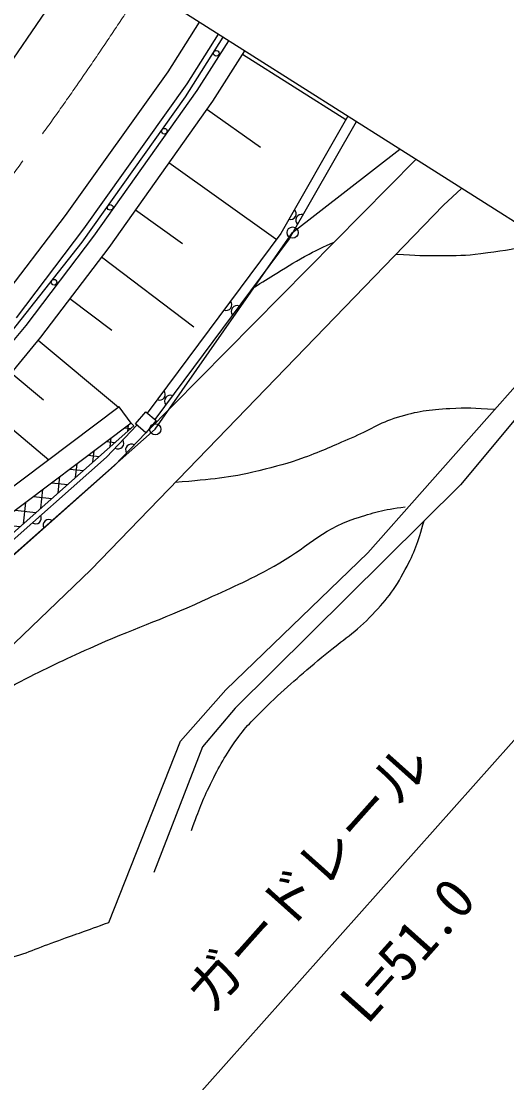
# Model space of a CAD drawing. Units: millimetres, scale not verified. Extents: x 40000 to 680000, y 20000 to 380000.
# Drawn here: x 239020 to 260772, y 294458 to 341975 of the extents above; entities that cross this region are included whole.
import ezdxf
from ezdxf.enums import TextEntityAlignment as Align

# ---------------------------------------------------------------- set-up
doc = ezdxf.new("R2010")
doc.units = ezdxf.units.MM
doc.header["$LTSCALE"] = 1000
doc.linetypes.add('CHAIN', pattern=[18.5, 12, -1.5, 3.5, -1.5])
for name, color, linetype, lineweight in [('M-BGD', 7, 'Continuous', 25), ('M-BMK', 2, 'CHAIN', 13), ('M-BMK-OTRS', 5, 'Continuous', 25), ('M-BMK-ROW', 30, 'Continuous', 25), ('M-STR-HTXT', 7, 'Continuous', 13), ('M-STR-STRC', 7, 'Continuous', 25)]:
    doc.layers.add(name, color=color, linetype=linetype, lineweight=lineweight)
doc.styles.add('ＭＳ ゴシック', font='')
doc.styles.get('ＭＳ ゴシック').set_extended_font_data('MS Gothic')

msp = doc.modelspace()

# ---------------------------------------------------------------- hatches: boundary and pattern name
at = {"layer": 'M-BGD'}
h = msp.add_hatch(dxfattribs=at)
h.set_pattern_fill('USER', color=256, style=0, pattern_type=2)
h.set_pattern_definition([(83.7998, (227528, 310036), (-695.905, 75.602), []), (173.7998, (227528, 310036), (-75.602, -695.905), [])])
h.paths.add_polyline_path([(225045, 309233), (235583, 317705), (243944, 323989), (244061, 323862), (226174, 308027)])

# ---------------------------------------------------------------- linework, layer by layer
for p, q in [((247842, 341399), (246432, 339174)), ((248306, 341105), (246889, 338867)), ((249024, 340650), (247595, 338393)), ((248934, 340507), (253565, 337573)), ((246432, 339174), (241809, 332677)), ((246889, 338867), (242252, 332351)), ((247595, 338393), (242938, 331848)), ((247342, 338038), (249736, 336336)), ((253649, 337720), (250650, 332479)), ((254030, 337479), (251027, 332232)), ((244600, 323555), (256701, 335788)), ((245640, 335645), (250426, 332239)), ((257940, 333742), (258744, 334493)), ((249981, 325523), (257940, 333742)), ((244137, 333534), (246249, 332031)), ((241809, 332677), (238795, 328703)), ((242252, 332351), (239225, 328360)), ((250650, 332479), (244667, 324438)), ((251027, 332232), (245009, 324144)), ((242938, 331848), (239891, 327831)), ((242622, 331431), (246751, 328299)), ((254543, 318185), (265312, 330333)), ((241204, 329562), (243073, 328144)), ((265326, 329158), (258692, 321223)), ((239225, 328360), (234101, 322217)), ((239891, 327831), (234742, 321658)), ((239780, 327698), (243383, 324693)), ((238564, 326240), (240022, 325024)), ((242137, 317421), (249981, 325523)), ((243403, 324708), (235030, 318416)), ((237347, 324782), (240264, 322349)), ((243944, 323989), (243403, 324708)), ((244138, 323952), (244603, 324493)), ((245065, 324096), (244600, 323555)), ((244603, 324493), (245065, 324096)), ((226174, 308027), (244061, 323862)), ((243944, 323989), (235583, 317705)), ((244205, 323894), (242835, 322457)), ((244061, 323862), (243944, 323989)), ((244600, 323555), (244138, 323952)), ((244602, 323556), (243196, 322082)), ((242835, 322457), (226365, 307894)), ((243196, 322082), (226753, 307544)), ((258692, 321223), (248599, 311230)), ((248182, 312047), (254543, 318185)), ((234793, 310388), (242137, 317421)), ((246150, 309746), (248182, 312047)), ((248599, 311230), (247142, 309491)), ((242942, 301638), (246150, 309746)), ((247142, 309491), (244956, 303871))]:
    msp.add_line(p, q, dxfattribs=at)
for centre, start, end in [((251086, 333355), 252.8981, 47.5373), ((251572, 333072), 72.8981, 227.5373), ((248203, 329285), 246.0316, 40.6709), ((248684, 328989), 66.0316, 220.6709), ((245219, 325274), 246.0316, 40.6709), ((245699, 324977), 66.0316, 220.6709), ((243361, 323091), 239.0411, 33.6804), ((243951, 322792), 59.0407, 213.6799), ((239667, 319731), 234.1627, 28.802), ((240262, 319413), 54.1628, 208.802)]:
    msp.add_arc(centre, 256, start, end, dxfattribs=at)
for points, knots in [([(255816, 331548), (256760, 331493), (257029, 331475), (257807, 331485), (258513, 331495), (258913, 331479), (259611, 331580), (260468, 331703), (260968, 331723), (261786, 332006), (262005, 332081), (262089, 332105), (262340, 332215)], [0, 0, 0, 0, 1, 1, 1, 2, 2, 2, 3, 3, 3, 4, 4, 4, 4]), ([(249382, 330022), (249910, 330356), (250047, 330441), (250478, 330703), (251036, 331044), (251340, 331252), (251920, 331554), (252351, 331777), (252502, 331850), (253041, 332088)], [0, 0, 0, 0, 1, 1, 1, 2, 2, 2, 3, 3, 3, 3]), ([(260219, 324588), (259301, 324662), (259000, 324675), (258221, 324630), (257291, 324575), (256758, 324513), (255868, 324237), (255023, 323976), (254613, 323664), (253801, 323314), (252984, 322962), (252534, 322745), (251697, 322443), (250918, 322162), (250466, 322049), (249661, 321853), (248225, 321502), (247673, 321491), (245915, 321322)], [0, 0, 0, 0, 1, 1, 1, 2, 2, 2, 3, 3, 3, 4, 4, 4, 5, 5, 5, 6, 6, 6, 6]), ([(235556, 311119), (236342, 311215), (236636, 311258), (237286, 311492), (237998, 311748), (238311, 312080), (238985, 312423), (240191, 313035), (240873, 313367), (242107, 313919), (244054, 314791), (245205, 315142), (247146, 316029), (248409, 316607), (249129, 316911), (250347, 317580), (251785, 318371), (252410, 319195), (253968, 319712), (254824, 319996), (255196, 320100), (256216, 320240)], [0, 0, 0, 0, 1, 1, 1, 2, 2, 2, 3, 3, 3, 4, 4, 4, 5, 5, 5, 6, 6, 6, 7, 7, 7, 7]), ([(246652, 305751), (247004, 306738), (247115, 307042), (247502, 307830), (247906, 308651), (248157, 309105), (248688, 309850), (249137, 310479), (249477, 310764), (250024, 311310), (250937, 312222), (251515, 312664), (252491, 313507), (253311, 314216), (253869, 314504), (254624, 315281), (255354, 316032), (255736, 316506), (256227, 317431), (256656, 318239), (256777, 318605), (257068, 319616)], [0, 0, 0, 0, 1, 1, 1, 2, 2, 2, 3, 3, 3, 4, 4, 4, 5, 5, 5, 6, 6, 6, 7, 7, 7, 7]), ([(227624, 301750), (228246, 301066), (228520, 300803), (229219, 300364), (230086, 299819), (230683, 299672), (231690, 299487), (232721, 299296), (233325, 299530), (234370, 299610), (235910, 299728), (236799, 299661), (238304, 300008), (239268, 300230), (239766, 300503), (240699, 300832), (241577, 301141), (241855, 301242), (242942, 301638)], [0, 0, 0, 0, 1, 1, 1, 2, 2, 2, 3, 3, 3, 4, 4, 4, 5, 5, 5, 6, 6, 6, 6])]:
    msp.add_open_spline(points, degree=3, knots=knots, dxfattribs=at)
at = {"layer": 'M-BMK'}
msp.add_arc((110125, 430430), 160008, 291.12322, 327.10492, dxfattribs=at)
at = {"layer": 'M-BMK-OTRS'}
msp.add_line((273841, 324931), (244478, 343529), dxfattribs=at)
at = {"layer": 'M-BMK-ROW'}
for p, q in [((251178, 332515), (255978, 336246)), ((245023, 323710), (251178, 332515)), ((226788, 307592), (245023, 323710))]:
    msp.add_line(p, q, dxfattribs=at)
for centre in [(251178, 332515), (245023, 323710)]:
    msp.add_circle(centre, 250, dxfattribs=at)
at = {"layer": 'M-STR-HTXT'}
msp.add_line((237148, 282937), (270952, 320852), dxfattribs=at)
at = {"layer": 'M-STR-STRC'}
for p, q in [((238026, 339387), (240338, 342729)), ((246997, 341934), (245588, 339715)), ((246376, 338589), (248066, 341257)), ((245588, 339715), (240996, 333278)), ((241746, 332083), (246376, 338589)), ((240996, 333278), (237972, 329333)), ((236811, 325842), (241746, 332083))]:
    msp.add_line(p, q, dxfattribs=at)
for centre in [(247759, 340540), (245435, 337052), (243008, 333641), (240489, 330292)]:
    msp.add_circle(centre, 125, dxfattribs=at)

# ---------------------------------------------------------------- texts
at = {"layer": 'M-STR-HTXT', "style": 'ＭＳ ゴシック'}
msp.add_text('ガードレール', height=1833, rotation=48.281, dxfattribs=at).set_placement((251851, 303673), align=Align.MIDDLE_CENTER)
msp.add_text('L=51.0', height=1833, rotation=48.281, dxfattribs=at).set_placement((257414, 299428), align=Align.BOTTOM_CENTER)

doc.saveas('drawing.dxf')
